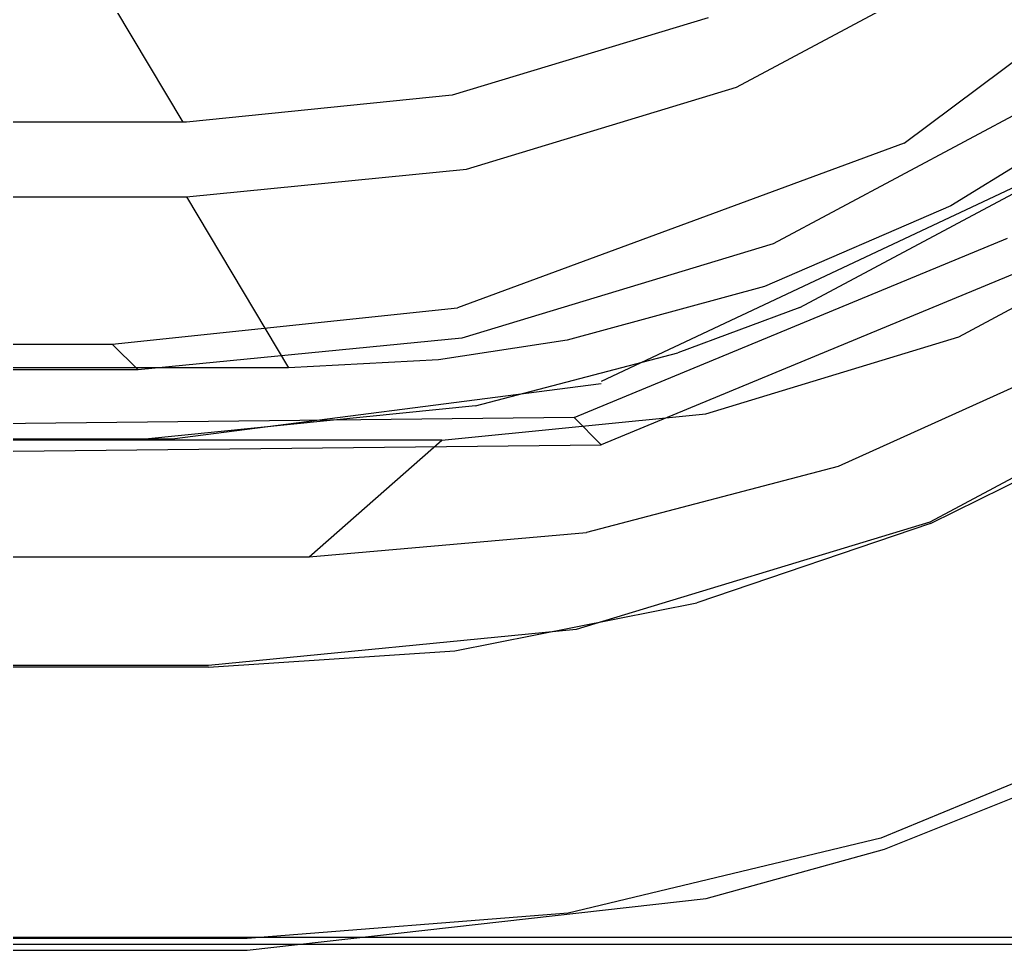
# Model space of a CAD drawing. Extents: x 0 to 153, y -230 to 0.
# Drawn here: x 116.34 to 132.16, y -230.1 to -215.15 of the extents above; entities that cross this region are included whole.
import ezdxf

# ---------------------------------------------------------------- set-up
doc = ezdxf.new("R2010")
doc.units = 0
doc.header["$MEASUREMENT"] = 0
for name, color, linetype in [('Layer1', 252, 'CONTINUOUS'), ('Layer2', 252, 'CONTINUOUS'), ('Layer3', 254, 'CONTINUOUS')]:
    doc.layers.add(name, color=color, linetype=linetype)

msp = doc.modelspace()

# ---------------------------------------------------------------- linework, layer by layer
at = {"layer": 'Layer1', "linetype": 'Continuous'}
for points, invisible_edges in [([(127.646, -213.362, 85.992), (127.646, -213.362, 85.992), (127.038, -214.353, 88.142), (123.235, -215.514, 88.208)], 15), ([(127.646, -213.362, 85.992), (127.646, -213.362, 85.992), (124.956, -214.384, 85.992), (123.235, -215.514, 88.208)], 15), ([(132.122, -213.244, 107.454), (132.122, -213.244, 107.454), (129.304, -214.968, 107.451), (130.619, -215.832, 125.063)], 15), ([(132.122, -213.244, 107.454), (132.122, -213.244, 107.454), (133.422, -214.005, 125.319), (130.619, -215.832, 125.063)], 15), ([(130.619, -215.832, 125.063), (130.619, -215.832, 125.063), (133.422, -214.005, 125.319), (131.997, -217.38, 130.704)], 15), ([(133.422, -214.005, 125.319), (133.422, -214.005, 125.319), (133.34, -216.498, 130.704), (131.997, -217.38, 130.704)], 15), ([(122.143, -215.009, 85.992), (122.143, -215.009, 85.992), (124.956, -214.384, 85.992), (123.235, -215.514, 88.208)], 15), ([(123.076, -216.983, 107.565), (123.076, -216.983, 107.565), (127.038, -214.353, 88.142), (123.235, -215.514, 88.208)], 15), ([(127.038, -214.353, 88.142), (127.038, -214.353, 88.142), (126.328, -216.202, 107.487), (123.076, -216.983, 107.565)], 15), ([(127.038, -214.353, 88.142), (127.038, -214.353, 88.142), (129.304, -214.968, 107.451), (126.328, -216.202, 107.487)], 15), ([(118.943, -214.516, 83.686), (119.131, -215.932, 88.323), (33.869, -215.932, 88.323), (34.058, -214.516, 83.686)], 15), ([(118.943, -214.516, 83.686), (118.943, -214.516, 83.686), (122.143, -215.009, 85.992), (119.131, -215.932, 88.323)], 15), ([(122.143, -215.009, 85.992), (122.143, -215.009, 85.992), (123.235, -215.514, 88.208), (119.131, -215.932, 88.323)], 15), ([(129.304, -214.968, 107.451), (129.304, -214.968, 107.451), (126.328, -216.202, 107.487), (130.619, -215.832, 125.063)], 15), ([(119.131, -215.932, 88.323), (119.131, -215.932, 88.323), (123.235, -215.514, 88.208), (123.076, -216.983, 107.565)], 15), ([(130.619, -215.832, 125.063), (130.619, -215.832, 125.063), (128.232, -216.961, 125.147), (126.328, -216.202, 107.487)], 15), ([(130.619, -215.832, 125.063), (130.619, -215.832, 125.063), (128.232, -216.961, 125.147), (129.28, -217.615, 127.853)], 15), ([(130.619, -215.832, 125.063), (130.619, -215.832, 125.063), (129.28, -217.615, 127.853), (130.987, -217.945, 130.673)], 15), ([(130.619, -215.832, 125.063), (130.619, -215.832, 125.063), (131.997, -217.38, 130.704), (130.987, -217.945, 130.673)], 15), ([(120.693, -218.549, 127.219), (32.307, -218.549, 127.219), (33.869, -215.932, 88.323), (119.131, -215.932, 88.323)], 15), ([(119.131, -215.932, 88.323), (119.131, -215.932, 88.323), (119.908, -217.234, 107.675), (123.076, -216.983, 107.565)], 15), ([(126.328, -216.202, 107.487), (126.328, -216.202, 107.487), (123.076, -216.983, 107.565), (123.47, -218.318, 126.609)], 15), ([(127.103, -217.39, 125.414), (127.103, -217.39, 125.414), (123.47, -218.318, 126.609), (126.328, -216.202, 107.487)], 15), ([(126.328, -216.202, 107.487), (126.328, -216.202, 107.487), (128.232, -216.961, 125.147), (127.103, -217.39, 125.414)], 15), ([(133.34, -216.498, 130.704), (133.34, -216.498, 130.704), (129.145, -219.114, 154.7), (133.794, -217.143, 221.002)], 15), ([(131.997, -217.38, 130.704), (131.997, -217.38, 130.704), (133.34, -216.498, 130.704), (129.145, -219.114, 154.7)], 15), ([(123.47, -218.318, 126.609), (123.47, -218.318, 126.609), (119.908, -217.234, 107.675), (123.076, -216.983, 107.565)], 15), ([(127.103, -217.39, 125.414), (127.103, -217.39, 125.414), (128.232, -216.961, 125.147), (128.338, -217.959, 127.853)], 15), ([(128.232, -216.961, 125.147), (128.232, -216.961, 125.147), (129.28, -217.615, 127.853), (128.338, -217.959, 127.853)], 15), ([(127.268, -219.973, 166.833), (127.268, -219.973, 166.833), (133.794, -217.143, 221.002), (125.675, -220.965, 221.002)], 11), ([(133.794, -217.143, 221.002), (133.794, -217.143, 221.002), (129.145, -219.114, 154.7), (127.268, -219.973, 166.833)], 15), ([(123.47, -218.318, 126.609), (122.902, -218.402, 126.817), (120.693, -218.549, 127.219), (119.908, -217.234, 107.675)], 15), ([(127.189, -222.325, 221.002), (125.477, -221.017, 221.002), (133.67, -217.227, 221.002), (135.019, -218.399, 221.002)], 15), ([(126.602, -219.403, 130.542), (123.47, -218.318, 126.609), (127.103, -217.39, 125.414), (126.602, -219.403, 130.542)], 15), ([(127.103, -217.39, 125.414), (127.103, -217.39, 125.414), (127.546, -219.203, 130.555), (126.602, -219.403, 130.542)], 15), ([(127.103, -217.39, 125.414), (127.103, -217.39, 125.414), (128.338, -217.959, 127.853), (127.546, -219.203, 130.555)], 15), ([(129.145, -219.114, 154.7), (129.145, -219.114, 154.7), (130.987, -217.945, 130.673), (131.997, -217.38, 130.704)], 15), ([(130.987, -217.945, 130.673), (130.987, -217.945, 130.673), (129.28, -217.615, 127.853), (127.912, -219.112, 130.564)], 15), ([(129.28, -217.615, 127.853), (129.28, -217.615, 127.853), (128.338, -217.959, 127.853), (127.912, -219.112, 130.564)], 15), ([(147.117, -224.639, 205.804), (132.456, -217.71, 201.924), (131.504, -218.136, 201.996), (126.34, -220.65, 202.307)], 15), ([(129.145, -219.114, 154.7), (129.145, -219.114, 154.7), (130.987, -217.945, 130.673), (127.912, -219.112, 130.564)], 15), ([(128.338, -217.959, 127.853), (128.338, -217.959, 127.853), (127.912, -219.112, 130.564), (127.546, -219.203, 130.555)], 15), ([(122.902, -218.402, 126.817), (122.902, -218.402, 126.817), (120.693, -218.549, 127.219), (122.903, -219.735, 130.479)], 15), ([(123.47, -218.318, 126.609), (122.902, -218.402, 126.817), (122.903, -219.735, 130.479), (123.018, -219.735, 130.48)], 15), ([(123.47, -218.318, 126.609), (123.47, -218.318, 126.609), (123.018, -219.735, 130.48), (125.431, -219.586, 130.523)], 15), ([(123.47, -218.318, 126.609), (123.47, -218.318, 126.609), (126.602, -219.403, 130.542), (125.431, -219.586, 130.523)], 15), ([(127.189, -222.325, 221.002), (135.019, -218.399, 221.002), (151.728, -227.996, 221.002), (149.997, -228.996, 221.002)], 15), ([(32.307, -218.549, 127.219), (30.098, -219.735, 130.479), (122.903, -219.735, 130.479), (120.693, -218.549, 127.219)], 15), ([(125.158, -220.256, 154.44), (125.158, -220.256, 154.44), (127.912, -219.112, 130.564), (127.546, -219.203, 130.555)], 15), ([(127.912, -219.112, 130.564), (127.912, -219.112, 130.564), (129.145, -219.114, 154.7), (125.158, -220.256, 154.44)], 15), ([(125.158, -220.256, 154.44), (125.158, -220.256, 154.44), (129.145, -219.114, 154.7), (127.268, -219.973, 166.833)], 15), ([(126.602, -219.403, 130.542), (126.602, -219.403, 130.542), (127.546, -219.203, 130.555), (125.158, -220.256, 154.44)], 15), ([(125.158, -220.256, 154.44), (125.158, -220.256, 154.44), (126.602, -219.403, 130.542), (125.431, -219.586, 130.523)], 15), ([(124.792, -220.305, 154.46), (124.792, -220.305, 154.46), (125.431, -219.586, 130.523), (122.903, -219.735, 130.479)], 15), ([(125.431, -219.586, 130.523), (125.431, -219.586, 130.523), (125.158, -220.256, 154.44), (124.792, -220.305, 154.46)], 15), ([(30.818, -220.471, 154.552), (122.183, -220.471, 154.552), (122.903, -219.735, 130.479), (30.098, -219.735, 130.479)], 15), ([(122.903, -219.735, 130.479), (122.183, -220.471, 154.552), (124.792, -220.305, 154.46)], 15), ([(124.953, -220.773, 178.953), (124.953, -220.773, 178.953), (127.268, -219.973, 166.833), (121.346, -221.206, 178.624)], 15), ([(123.437, -220.773, 166.543), (123.437, -220.773, 166.543), (127.268, -219.973, 166.833), (121.346, -221.206, 178.624)], 15), ([(127.268, -219.973, 166.833), (125.675, -220.965, 221.002), (121.766, -221.447, 189.905)], 15), ([(125.158, -220.256, 154.44), (125.158, -220.256, 154.44), (127.268, -219.973, 166.833), (123.437, -220.773, 166.543)], 15), ([(122.183, -220.471, 154.552), (122.183, -220.471, 154.552), (125.158, -220.256, 154.44), (123.437, -220.773, 166.543)], 15), ([(121.346, -221.206, 178.624), (122.183, -220.471, 154.552), (30.818, -220.471, 154.552), (31.654, -221.206, 178.624)], 15), ([(123.437, -220.773, 166.543), (123.437, -220.773, 166.543), (122.183, -220.471, 154.552), (121.346, -221.206, 178.624)], 15), ([(121.346, -221.206, 178.624), (121.346, -221.206, 178.624), (124.953, -220.773, 178.953), (123.204, -221.203, 185.933)], 15), ([(147.117, -224.639, 205.804), (147.117, -224.639, 205.804), (126.34, -220.65, 202.307), (123.322, -221.28, 202.307)], 15), ([(125.674, -221.002, 221.002), (118.788, -221.89, 221.002), (118.789, -223.898, 202.628)], 14), ([(118.789, -223.625, 221.002), (118.788, -221.89, 221.002), (125.477, -221.017, 221.002), (127.189, -222.325, 221.002)], 15), ([(121.766, -221.447, 189.905), (120.421, -221.588, 192.206), (118.789, -223.898, 202.628), (125.675, -220.965, 221.002)], 15), ([(121.346, -221.206, 178.624), (119.64, -221.635, 191.324), (33.361, -221.595, 191.324), (31.654, -221.206, 178.624)], 15), ([(119.64, -221.635, 191.324), (120.192, -221.513, 188.657), (120.588, -221.429, 185.914), (121.346, -221.206, 178.624)], 15), ([(121.766, -221.447, 189.905), (121.766, -221.447, 189.905), (123.204, -221.203, 185.933), (120.588, -221.429, 185.914)], 15), ([(121.346, -221.206, 178.624), (121.346, -221.206, 178.624), (120.588, -221.429, 185.914), (123.204, -221.203, 185.933)], 15), ([(147.117, -224.639, 205.804), (147.117, -224.639, 205.804), (123.322, -221.28, 202.307), (118.789, -223.901, 202.628)], 15), ([(120.588, -221.429, 185.914), (120.588, -221.429, 185.914), (120.192, -221.513, 188.657), (121.766, -221.447, 189.905)], 15), ([(120.421, -221.588, 192.206), (119.64, -221.635, 191.324), (118.789, -223.898, 202.628)], 15), ([(120.192, -221.513, 188.657), (120.192, -221.513, 188.657), (119.64, -221.635, 191.324), (120.421, -221.588, 192.206)], 15), ([(120.192, -221.513, 188.657), (120.192, -221.513, 188.657), (121.766, -221.447, 189.905), (120.421, -221.588, 192.206)], 15), ([(34.212, -223.901, 202.628), (33.361, -221.595, 191.324), (119.64, -221.635, 191.324), (118.789, -223.901, 202.628)], 15), ([(34.211, -223.625, 221.002), (34.212, -221.89, 221.002), (118.788, -221.89, 221.002), (118.789, -223.625, 221.002)], 15), ([(34.212, -221.89, 221.002), (34.212, -223.901, 202.628), (118.789, -223.901, 202.628), (118.789, -221.89, 221.002)], 7), ([(127.189, -222.325, 221.002), (118.789, -223.625, 221.002), (149.997, -228.996, 221.002)], 15), ([(3.003, -228.996, 221.002), (149.997, -228.996, 221.002), (118.789, -223.625, 221.002), (34.211, -223.625, 221.002)], 15), ([(5.883, -224.639, 205.804), (34.212, -223.901, 202.628), (118.789, -223.901, 202.628), (147.117, -224.639, 205.804)], 15), ([(3.003, -229.098, 206.751), (5.883, -224.639, 205.804), (147.117, -224.639, 205.804), (149.996, -229.098, 206.762)], 15), ([(149.997, -229.382, 220.924), (149.997, -228.996, 221.002), (3.003, -228.996, 221.002), (3.003, -229.382, 220.924)], 15), ([(149.996, -229.098, 206.762), (149.997, -229.505, 206.94), (3.003, -229.505, 206.952), (3.003, -229.098, 206.751)], 15), ([(149.997, -229.382, 220.924), (149.997, -229.709, 220.705), (3.003, -229.709, 220.705), (3.003, -229.382, 220.924)], 15), ([(3.003, -229.505, 206.952), (3.003, -229.664, 207.106), (149.997, -229.664, 207.095), (149.997, -229.505, 206.94)], 15), ([(149.997, -229.664, 207.095), (149.997, -229.836, 207.4), (3.003, -229.836, 207.4), (3.003, -229.664, 207.106)], 15), ([(3.003, -229.709, 220.705), (3.003, -229.926, 220.376), (149.997, -229.926, 220.376), (149.997, -229.709, 220.705)], 15), ([(149.997, -229.836, 207.4), (149.996, -229.893, 207.736), (3.003, -229.893, 207.725), (3.003, -229.836, 207.4)], 15), ([(3.003, -229.893, 207.725), (3.003, -230, 220), (149.997, -230, 219.989), (149.996, -229.893, 207.736)], 5), ([(149.997, -229.926, 220.376), (149.997, -230, 219.989), (3.003, -230, 219.989), (3.003, -229.926, 220.376)], 15)]:
    msp.add_3dface(points, dxfattribs=dict(at, invisible_edges=invisible_edges))
at = {"layer": 'Layer2', "linetype": 'Continuous'}
for points, invisible_edges in [([(131.191, -213.135, 84.172), (131.191, -213.135, 84.172), (127.39, -215.125, 84.017), (127.404, -215.159, 84.17)], 15), ([(127.404, -215.159, 84.17), (127.404, -215.159, 84.17), (131.191, -213.135, 84.172), (131.24, -213.208, 84.312)], 15), ([(127.437, -215.24, 84.311), (127.437, -215.24, 84.311), (127.404, -215.159, 84.17), (131.24, -213.208, 84.312)], 15), ([(131.31, -213.315, 84.416), (131.31, -213.315, 84.416), (131.24, -213.208, 84.312), (127.437, -215.24, 84.311)], 15), ([(131.31, -213.315, 84.416), (131.31, -213.315, 84.416), (127.437, -215.24, 84.311), (127.486, -215.359, 84.415)], 15), ([(130.253, -214.136, 84.469), (130.253, -214.136, 84.469), (131.31, -213.315, 84.416), (127.486, -215.359, 84.415)], 15), ([(127.647, -215.764, 84.577), (127.647, -215.764, 84.577), (131.53, -213.688, 84.577), (131.677, -213.908, 84.789)], 15), ([(131.53, -213.688, 84.577), (131.53, -213.688, 84.577), (130.253, -214.136, 84.469), (127.647, -215.764, 84.577)], 15), ([(131.677, -213.908, 84.789), (131.677, -213.908, 84.789), (127.647, -215.764, 84.577), (127.749, -216.009, 84.79)], 15), ([(127.749, -216.009, 84.79), (127.749, -216.009, 84.79), (131.677, -213.908, 84.789), (131.775, -214.055, 85.073)], 15), ([(121.496, -215.151, 63.339), (119.018, -216.801, 84.014), (118.963, -216.801, 84.014), (117.324, -214.056, 43.217)], 13), ([(127.647, -215.764, 84.577), (127.647, -215.764, 84.577), (130.253, -214.136, 84.469), (126.917, -215.724, 84.467)], 15), ([(126.917, -215.724, 84.467), (126.917, -215.724, 84.467), (127.486, -215.359, 84.415), (130.253, -214.136, 84.469)], 15), ([(131.775, -214.055, 85.073), (131.775, -214.055, 85.073), (127.749, -216.009, 84.79), (127.816, -216.172, 85.074)], 15), ([(127.816, -216.172, 85.074), (127.816, -216.172, 85.074), (131.775, -214.055, 85.073), (131.815, -214.115, 85.376)], 15), ([(131.815, -214.115, 85.376), (131.815, -214.115, 85.376), (127.816, -216.172, 85.074), (127.844, -216.239, 85.377)], 15), ([(127.844, -216.239, 85.377), (127.844, -216.239, 85.377), (131.815, -214.115, 85.376), (133.274, -215.003, 105.356)], 13), ([(127.844, -216.239, 85.377), (127.844, -216.239, 85.377), (133.274, -215.003, 105.356), (130.123, -216.908, 105.354)], 15), ([(130.123, -216.908, 105.354), (130.123, -216.908, 105.354), (133.274, -215.003, 105.356), (134.075, -216.426, 126.158)], 15), ([(121.496, -215.151, 63.339), (121.496, -215.151, 63.339), (123.282, -216.369, 84.015), (119.018, -216.801, 84.014)], 11), ([(121.496, -215.151, 63.339), (121.496, -215.151, 63.339), (127.39, -215.125, 84.017), (123.282, -216.369, 84.015)], 11), ([(123.282, -216.369, 84.015), (123.282, -216.369, 84.015), (127.39, -215.125, 84.017), (127.404, -215.159, 84.17)], 15), ([(127.404, -215.159, 84.17), (127.404, -215.159, 84.17), (123.282, -216.369, 84.015), (123.289, -216.404, 84.169)], 15), ([(123.289, -216.404, 84.169), (123.289, -216.404, 84.169), (127.404, -215.159, 84.17), (127.437, -215.24, 84.311)], 15), ([(127.437, -215.24, 84.311), (127.437, -215.24, 84.311), (123.289, -216.404, 84.169), (123.306, -216.491, 84.31)], 15), ([(123.306, -216.491, 84.31), (123.306, -216.491, 84.31), (127.437, -215.24, 84.311), (127.486, -215.359, 84.415)], 15), ([(123.332, -216.617, 84.415), (123.332, -216.617, 84.415), (123.306, -216.491, 84.31), (127.486, -215.359, 84.415)], 15), ([(123.332, -216.617, 84.415), (123.332, -216.617, 84.415), (127.486, -215.359, 84.415), (126.917, -215.724, 84.467)], 15), ([(126.917, -215.724, 84.467), (126.917, -215.724, 84.467), (127.647, -215.764, 84.577), (122.891, -216.846, 84.469)], 15), ([(122.891, -216.846, 84.469), (122.891, -216.846, 84.469), (123.332, -216.617, 84.415), (126.917, -215.724, 84.467)], 15), ([(127.647, -215.764, 84.577), (127.647, -215.764, 84.577), (123.416, -217.049, 84.577), (122.891, -216.846, 84.469)], 15), ([(123.416, -217.049, 84.577), (123.416, -217.049, 84.577), (127.647, -215.764, 84.577), (127.749, -216.009, 84.79)], 15), ([(127.749, -216.009, 84.79), (127.749, -216.009, 84.79), (123.416, -217.049, 84.577), (123.468, -217.309, 84.791)], 15), ([(123.468, -217.309, 84.791), (123.468, -217.309, 84.791), (127.749, -216.009, 84.79), (127.816, -216.172, 85.074)], 15), ([(123.502, -217.482, 85.076), (123.502, -217.482, 85.076), (123.468, -217.309, 84.791), (127.816, -216.172, 85.074)], 15), ([(127.844, -216.239, 85.377), (127.844, -216.239, 85.377), (127.816, -216.172, 85.074), (123.502, -217.482, 85.076)], 15), ([(123.516, -217.552, 85.381), (123.516, -217.552, 85.381), (123.502, -217.482, 85.076), (127.844, -216.239, 85.377)], 15), ([(123.516, -217.552, 85.381), (123.516, -217.552, 85.381), (127.844, -216.239, 85.377), (126.799, -218.262, 105.397)], 13), ([(127.844, -216.239, 85.377), (127.844, -216.239, 85.377), (130.123, -216.908, 105.354), (126.799, -218.262, 105.397)], 15), ([(123.289, -216.404, 84.169), (123.289, -216.404, 84.169), (123.282, -216.369, 84.015), (119.018, -216.801, 84.014)], 15), ([(123.306, -216.491, 84.31), (123.306, -216.491, 84.31), (123.289, -216.404, 84.169), (119.018, -216.836, 84.168)], 15), ([(119.018, -216.801, 84.014), (119.018, -216.801, 84.014), (123.289, -216.404, 84.169), (119.018, -216.836, 84.168)], 15), ([(119.018, -216.836, 84.168), (119.018, -216.836, 84.168), (123.306, -216.491, 84.31), (119.019, -216.923, 84.31)], 15), ([(123.306, -216.491, 84.31), (123.306, -216.491, 84.31), (123.332, -216.617, 84.415), (119.019, -216.923, 84.31)], 15), ([(130.123, -216.908, 105.354), (130.123, -216.908, 105.354), (134.075, -216.426, 126.158), (131.285, -218.141, 126.158)], 11), ([(131.285, -218.143, 126.158), (131.285, -218.143, 126.158), (134.075, -216.427, 126.158), (134.102, -216.464, 126.331)], 15), ([(134.102, -216.464, 126.331), (134.102, -216.464, 126.331), (131.285, -218.143, 126.158), (131.306, -218.183, 126.332)], 15), ([(134.168, -216.557, 126.487), (134.168, -216.557, 126.487), (134.102, -216.464, 126.331), (131.306, -218.183, 126.332)], 15), ([(123.332, -216.617, 84.415), (123.332, -216.617, 84.415), (119.396, -217.196, 84.471), (119.019, -217.052, 84.415)], 15), ([(119.019, -217.052, 84.415), (119.019, -217.052, 84.415), (119.019, -216.923, 84.31), (123.332, -216.617, 84.415)], 15), ([(123.332, -216.617, 84.415), (123.332, -216.617, 84.415), (122.891, -216.846, 84.469), (119.396, -217.196, 84.471)], 15), ([(131.358, -218.284, 126.487), (131.358, -218.284, 126.487), (131.306, -218.183, 126.332), (134.168, -216.557, 126.487)], 15), ([(134.264, -216.69, 126.589), (134.264, -216.69, 126.589), (134.168, -216.557, 126.487), (131.358, -218.284, 126.487)], 15), ([(34.037, -216.836, 84.168), (34.037, -216.801, 84.014), (118.963, -216.801, 84.014), (118.963, -216.836, 84.168)], 15), ([(118.963, -216.836, 84.168), (118.963, -216.925, 84.311), (34.037, -216.925, 84.311), (34.037, -216.836, 84.168)], 15), ([(118.963, -216.801, 84.014), (118.963, -216.801, 84.014), (119.018, -216.836, 84.168), (118.963, -216.836, 84.168)], 15), ([(118.963, -216.801, 84.014), (118.963, -216.801, 84.014), (119.018, -216.801, 84.014), (119.018, -216.836, 84.168)], 15), ([(118.963, -216.836, 84.168), (118.963, -216.836, 84.168), (119.019, -216.923, 84.31), (118.963, -216.925, 84.311)], 15), ([(118.963, -216.836, 84.168), (118.963, -216.836, 84.168), (119.018, -216.836, 84.168), (119.019, -216.923, 84.31)], 15), ([(131.742, -218.995, 126.621), (131.742, -218.995, 126.621), (134.375, -216.826, 126.621), (130.741, -218.966, 126.621)], 15), ([(134.375, -216.826, 126.621), (134.375, -216.826, 126.621), (131.434, -218.43, 126.589), (130.741, -218.966, 126.621)], 15), ([(131.434, -218.43, 126.589), (131.434, -218.43, 126.589), (131.358, -218.284, 126.487), (134.264, -216.69, 126.589)], 15), ([(134.375, -216.826, 126.621), (134.375, -216.826, 126.621), (134.264, -216.69, 126.589), (131.434, -218.43, 126.589)], 15), ([(134.375, -216.826, 126.621), (134.375, -216.826, 126.621), (134.58, -217.408, 126.621), (131.742, -218.995, 126.621)], 15), ([(34.037, -216.925, 84.311), (34.037, -217.055, 84.417), (118.963, -217.055, 84.417), (118.963, -216.925, 84.311)], 15), ([(118.963, -216.925, 84.311), (118.963, -216.925, 84.311), (119.019, -216.923, 84.31), (119.019, -217.052, 84.415)], 15), ([(118.963, -216.925, 84.311), (118.963, -216.925, 84.311), (118.963, -217.055, 84.417), (119.019, -217.052, 84.415)], 15), ([(119.02, -217.589, 84.645), (119.02, -217.589, 84.645), (122.891, -216.846, 84.469), (123.416, -217.049, 84.577)], 15), ([(119.02, -217.589, 84.645), (119.02, -217.589, 84.645), (119.396, -217.196, 84.471), (122.891, -216.846, 84.469)], 15), ([(126.799, -218.262, 105.397), (126.799, -218.262, 105.397), (130.123, -216.908, 105.354), (131.285, -218.141, 126.158)], 15), ([(118.963, -217.055, 84.417), (118.963, -217.2, 84.471), (34.037, -217.2, 84.471), (34.037, -217.055, 84.417)], 15), ([(119.02, -217.2, 84.471), (119.019, -217.052, 84.415), (118.963, -217.055, 84.417), (119.02, -217.2, 84.471)], 15), ([(118.963, -217.2, 84.471), (118.963, -217.055, 84.417), (119.02, -217.2, 84.471), (118.963, -217.2, 84.471)], 15), ([(119.02, -217.2, 84.471), (119.019, -217.052, 84.415), (119.396, -217.196, 84.471), (119.02, -217.2, 84.471)], 15), ([(123.468, -217.309, 84.791), (123.468, -217.309, 84.791), (123.416, -217.049, 84.577), (119.02, -217.589, 84.645)], 15), ([(34.037, -217.2, 84.471), (33.98, -217.589, 84.645), (119.02, -217.589, 84.645), (118.963, -217.2, 84.471)], 15), ([(119.02, -217.2, 84.471), (119.02, -217.2, 84.471), (118.963, -217.2, 84.471), (119.02, -217.589, 84.645)], 15), ([(119.02, -217.589, 84.645), (119.02, -217.2, 84.471), (119.396, -217.196, 84.471), (119.02, -217.589, 84.645)], 15), ([(119.02, -217.752, 84.794), (119.02, -217.752, 84.794), (123.468, -217.309, 84.791), (123.502, -217.482, 85.076)], 15), ([(119.02, -217.752, 84.794), (119.02, -217.752, 84.794), (119.02, -217.589, 84.645), (123.468, -217.309, 84.791)], 15), ([(134.774, -217.698, 126.682), (134.774, -217.698, 126.682), (134.58, -217.408, 126.621), (131.742, -218.995, 126.621)], 15), ([(119.02, -217.589, 84.645), (119.02, -217.752, 84.794), (33.98, -217.752, 84.794), (33.98, -217.589, 84.645)], 15), ([(119.02, -217.876, 84.971), (119.02, -217.876, 84.971), (123.502, -217.482, 85.076), (123.516, -217.552, 85.381)], 15), ([(123.502, -217.482, 85.076), (123.502, -217.482, 85.076), (119.02, -217.752, 84.794), (119.02, -217.876, 84.971)], 15), ([(123.516, -217.552, 85.381), (123.516, -217.552, 85.381), (119.02, -217.876, 84.971), (119.02, -217.998, 85.387)], 15), ([(119.02, -217.998, 85.387), (119.02, -217.998, 85.387), (123.516, -217.552, 85.381), (123.167, -219.106, 105.486)], 13), ([(123.516, -217.552, 85.381), (123.516, -217.552, 85.381), (126.799, -218.262, 105.397), (123.167, -219.106, 105.486)], 15), ([(33.98, -217.752, 84.794), (33.98, -217.876, 84.971), (119.02, -217.876, 84.971), (119.02, -217.752, 84.794)], 15), ([(134.967, -217.987, 126.898), (134.967, -217.987, 126.898), (134.774, -217.698, 126.682), (131.159, -219.639, 126.682)], 15), ([(131.742, -218.995, 126.621), (131.742, -218.995, 126.621), (131.159, -219.639, 126.682), (134.774, -217.698, 126.682)], 15), ([(119.02, -217.876, 84.971), (119.02, -217.998, 85.387), (33.98, -217.998, 85.387), (33.98, -217.876, 84.971)], 15), ([(119.02, -217.998, 85.387), (119.02, -217.998, 85.387), (123.167, -219.106, 105.486), (120.658, -220.743, 126.192)], 15), ([(131.292, -219.96, 126.897), (131.292, -219.96, 126.897), (131.159, -219.639, 126.682), (134.967, -217.987, 126.898)], 15), ([(134.967, -217.987, 126.898), (134.967, -217.987, 126.898), (135.097, -218.181, 127.236), (131.292, -219.96, 126.897)], 15), ([(123.167, -219.106, 105.486), (123.167, -219.106, 105.486), (126.799, -218.262, 105.397), (125.129, -220.302, 126.156)], 15), ([(126.799, -218.262, 105.397), (126.799, -218.262, 105.397), (128.294, -219.438, 126.157), (125.129, -220.302, 126.156)], 11), ([(126.799, -218.262, 105.397), (126.799, -218.262, 105.397), (131.285, -218.141, 126.158), (128.294, -219.438, 126.157)], 11), ([(128.294, -219.439, 126.157), (128.294, -219.439, 126.157), (131.285, -218.143, 126.158), (131.306, -218.183, 126.332)], 15), ([(131.306, -218.183, 126.332), (131.306, -218.183, 126.332), (128.294, -219.439, 126.157), (128.309, -219.483, 126.331)], 15), ([(128.309, -219.483, 126.331), (128.309, -219.483, 126.331), (131.306, -218.183, 126.332), (131.358, -218.284, 126.487)], 15), ([(131.382, -220.175, 127.234), (131.382, -220.175, 127.234), (131.292, -219.96, 126.897), (135.097, -218.181, 127.236)], 15), ([(135.141, -218.246, 127.608), (135.141, -218.246, 127.608), (135.097, -218.181, 127.236), (131.382, -220.175, 127.234)], 15), ([(131.382, -220.175, 127.234), (131.382, -220.175, 127.234), (135.141, -218.246, 127.608), (131.412, -220.248, 127.605)], 15), ([(131.412, -220.247, 127.605), (131.412, -220.247, 127.605), (135.141, -218.245, 127.608), (133.512, -220.502, 188.835)], 13), ([(131.358, -218.284, 126.487), (131.358, -218.284, 126.487), (128.309, -219.483, 126.331), (128.347, -219.59, 126.487)], 15), ([(128.347, -219.59, 126.487), (128.347, -219.59, 126.487), (131.358, -218.284, 126.487), (131.434, -218.43, 126.589)], 15), ([(128.401, -219.745, 126.589), (128.401, -219.745, 126.589), (128.347, -219.59, 126.487), (131.434, -218.43, 126.589)], 15), ([(130.741, -218.966, 126.621), (130.741, -218.966, 126.621), (131.434, -218.43, 126.589), (128.401, -219.745, 126.589)], 15), ([(127.272, -222.585, 202.628), (135.178, -218.621, 202.628), (133.701, -225.459, 202.628), (127.024, -227.796, 202.628)], 15), ([(128.464, -219.906, 126.621), (128.464, -219.906, 126.621), (128.401, -219.745, 126.589), (130.741, -218.966, 126.621)], 15), ([(130.741, -218.966, 126.621), (128.464, -219.906, 126.621), (128.559, -220.163, 126.621), (130.741, -218.966, 126.621)], 15), ([(128.559, -220.163, 126.621), (128.559, -220.163, 126.621), (130.741, -218.966, 126.621), (131.742, -218.995, 126.621)], 15), ([(131.159, -219.639, 126.682), (128.559, -220.163, 126.621), (131.742, -218.995, 126.621), (131.159, -219.639, 126.682)], 15), ([(123.167, -219.106, 105.486), (123.167, -219.106, 105.486), (123.065, -220.615, 126.169), (120.658, -220.743, 126.192)], 11), ([(123.167, -219.106, 105.486), (123.167, -219.106, 105.486), (125.129, -220.302, 126.156), (123.065, -220.615, 126.169)], 11), ([(128.294, -219.439, 126.157), (128.294, -219.439, 126.157), (128.309, -219.483, 126.331), (125.129, -220.303, 126.156)], 15), ([(125.138, -220.347, 126.33), (125.138, -220.347, 126.33), (125.129, -220.303, 126.156), (128.309, -219.483, 126.331)], 15), ([(128.309, -219.483, 126.331), (128.309, -219.483, 126.331), (128.347, -219.59, 126.487), (125.138, -220.347, 126.33)], 15), ([(125.16, -220.459, 126.487), (125.16, -220.459, 126.487), (125.138, -220.347, 126.33), (128.347, -219.59, 126.487)], 15), ([(128.401, -219.745, 126.589), (128.401, -219.745, 126.589), (128.347, -219.59, 126.487), (125.16, -220.459, 126.487)], 15), ([(131.159, -219.639, 126.682), (131.159, -219.639, 126.682), (131.292, -219.96, 126.897), (127.227, -220.835, 126.681)], 15), ([(127.227, -220.835, 126.681), (127.227, -220.835, 126.681), (128.559, -220.163, 126.621), (131.159, -219.639, 126.682)], 15), ([(128.401, -219.745, 126.589), (125.16, -220.459, 126.487), (125.192, -220.62, 126.588), (128.401, -219.745, 126.589)], 15), ([(126.741, -220.441, 126.621), (126.741, -220.441, 126.621), (125.192, -220.62, 126.588), (128.401, -219.745, 126.589)], 15), ([(126.741, -220.441, 126.621), (126.741, -220.441, 126.621), (128.401, -219.745, 126.589), (128.464, -219.906, 126.621)], 15), ([(128.559, -220.163, 126.621), (128.559, -220.163, 126.621), (128.464, -219.906, 126.621), (126.741, -220.441, 126.621)], 15), ([(127.227, -220.835, 126.681), (127.227, -220.835, 126.681), (127.295, -221.175, 126.895), (131.292, -219.96, 126.897)], 15), ([(131.292, -219.96, 126.897), (131.292, -219.96, 126.897), (131.382, -220.175, 127.234), (127.295, -221.175, 126.895)], 15), ([(125.226, -220.794, 126.621), (125.226, -220.794, 126.621), (127.227, -220.835, 126.681), (128.559, -220.163, 126.621)], 15), ([(125.226, -220.794, 126.621), (125.226, -220.794, 126.621), (126.741, -220.441, 126.621), (128.559, -220.163, 126.621)], 15), ([(123.065, -220.616, 126.169), (125.129, -220.303, 126.156), (125.138, -220.347, 126.33), (123.065, -220.616, 126.169)], 15), ([(127.341, -221.404, 127.23), (127.341, -221.404, 127.23), (127.295, -221.175, 126.895), (131.382, -220.175, 127.234)], 15), ([(131.412, -220.248, 127.605), (131.412, -220.248, 127.605), (127.341, -221.404, 127.23), (131.382, -220.175, 127.234)], 15), ([(127.341, -221.404, 127.23), (127.341, -221.404, 127.23), (131.412, -220.248, 127.605), (127.357, -221.483, 127.6)], 15), ([(127.357, -221.481, 127.6), (127.357, -221.481, 127.6), (131.412, -220.247, 127.605), (129.478, -222.326, 188.85)], 13), ([(131.412, -220.247, 127.605), (131.412, -220.247, 127.605), (133.512, -220.502, 188.835), (129.478, -222.326, 188.85)], 11), ([(123.071, -220.654, 126.329), (123.071, -220.654, 126.329), (123.065, -220.616, 126.169), (125.138, -220.347, 126.33)], 15), ([(125.138, -220.347, 126.33), (125.138, -220.347, 126.33), (125.16, -220.459, 126.487), (123.071, -220.654, 126.329)], 15), ([(123.084, -220.749, 126.476), (125.16, -220.459, 126.487), (123.071, -220.654, 126.329), (123.084, -220.749, 126.476)], 15), ([(123.084, -220.749, 126.476), (123.084, -220.749, 126.476), (125.16, -220.459, 126.487), (125.192, -220.62, 126.588)], 15), ([(125.226, -220.794, 126.621), (125.226, -220.794, 126.621), (125.192, -220.62, 126.588), (126.741, -220.441, 126.621)], 15), ([(123.065, -220.616, 126.169), (123.065, -220.616, 126.169), (123.071, -220.654, 126.329), (120.658, -220.743, 126.192)], 15), ([(125.192, -220.62, 126.588), (125.192, -220.62, 126.588), (123.084, -220.749, 126.476), (123.1, -220.888, 126.581)], 15), ([(123.1, -220.888, 126.581), (123.1, -220.888, 126.581), (125.192, -220.62, 126.588), (125.226, -220.794, 126.621)], 15), ([(129.478, -222.326, 188.85), (129.698, -226.863, 188.872), (134.251, -224.977, 188.872), (133.512, -220.502, 188.835)], 15), ([(32.342, -220.743, 126.192), (32.342, -220.779, 126.343), (120.658, -220.779, 126.343), (120.658, -220.743, 126.192)], 15), ([(120.658, -220.779, 126.343), (120.658, -220.863, 126.483), (32.342, -220.863, 126.483), (32.342, -220.779, 126.343)], 15), ([(123.084, -220.749, 126.476), (123.084, -220.749, 126.476), (123.071, -220.654, 126.329), (120.658, -220.779, 126.343)], 15), ([(120.658, -220.743, 126.192), (120.658, -220.743, 126.192), (123.071, -220.654, 126.329), (120.658, -220.779, 126.343)], 15), ([(123.084, -220.749, 126.476), (123.084, -220.749, 126.476), (123.1, -220.888, 126.581), (120.658, -220.863, 126.483)], 15), ([(120.658, -220.863, 126.483), (120.658, -220.863, 126.483), (120.658, -220.779, 126.343), (123.084, -220.749, 126.476)], 15), ([(125.226, -220.794, 126.621), (125.226, -220.794, 126.621), (123.1, -220.888, 126.581), (123.117, -221.044, 126.631)], 15), ([(123.117, -221.245, 126.681), (123.117, -221.245, 126.681), (125.226, -220.794, 126.621), (127.227, -220.835, 126.681)], 15), ([(123.117, -221.245, 126.681), (123.117, -221.245, 126.681), (123.117, -221.044, 126.631), (125.226, -220.794, 126.621)], 15), ([(32.342, -220.863, 126.483), (32.342, -220.988, 126.589), (120.658, -220.988, 126.589), (120.658, -220.863, 126.483)], 15), ([(123.1, -220.888, 126.581), (123.1, -220.888, 126.581), (120.658, -220.863, 126.483), (120.658, -220.988, 126.589)], 15), ([(123.117, -221.044, 126.631), (123.117, -221.044, 126.631), (123.1, -220.888, 126.581), (120.658, -220.988, 126.589)], 15), ([(123.117, -221.452, 126.784), (123.117, -221.452, 126.784), (127.227, -220.835, 126.681), (127.295, -221.175, 126.895)], 15), ([(127.227, -220.835, 126.681), (127.227, -220.835, 126.681), (123.117, -221.245, 126.681), (123.117, -221.452, 126.784)], 15), ([(120.658, -220.988, 126.589), (120.658, -221.132, 126.647), (32.342, -221.132, 126.647), (32.342, -220.988, 126.589)], 15), ([(120.658, -221.132, 126.647), (120.658, -221.132, 126.647), (120.658, -220.988, 126.589), (123.117, -221.044, 126.631)], 15), ([(123.117, -221.044, 126.631), (123.117, -221.044, 126.631), (123.117, -221.245, 126.681), (120.658, -221.132, 126.647)], 15), ([(32.342, -221.132, 126.647), (29.883, -221.452, 126.784), (123.117, -221.452, 126.784), (120.658, -221.132, 126.647)], 15), ([(120.658, -221.132, 126.647), (120.658, -221.132, 126.647), (123.117, -221.245, 126.681), (123.117, -221.452, 126.784)], 15), ([(127.341, -221.404, 127.23), (127.341, -221.404, 127.23), (127.295, -221.175, 126.895), (123.117, -221.591, 126.893)], 15), ([(123.117, -221.591, 126.893), (123.117, -221.591, 126.893), (123.117, -221.452, 126.784), (127.295, -221.175, 126.895)], 15), ([(123.118, -221.795, 127.164), (123.118, -221.795, 127.164), (123.117, -221.591, 126.893), (127.341, -221.404, 127.23)], 15), ([(127.357, -221.483, 127.6), (123.118, -221.795, 127.164), (127.341, -221.404, 127.23), (127.357, -221.483, 127.6)], 15), ([(123.117, -221.452, 126.784), (123.117, -221.591, 126.893), (29.883, -221.591, 126.893), (29.883, -221.452, 126.784)], 15), ([(123.118, -221.906, 127.594), (123.118, -221.906, 127.594), (127.357, -221.481, 127.6), (125.442, -223.386, 188.864)], 13), ([(127.357, -221.483, 127.6), (123.118, -221.795, 127.164), (123.118, -221.907, 127.594), (127.357, -221.483, 127.6)], 15), ([(127.357, -221.481, 127.6), (127.357, -221.481, 127.6), (129.478, -222.326, 188.85), (125.442, -223.386, 188.864)], 11), ([(29.883, -221.591, 126.893), (29.882, -221.795, 127.164), (123.118, -221.795, 127.164), (123.117, -221.591, 126.893)], 15), ([(123.118, -221.795, 127.164), (123.118, -221.906, 127.594), (29.882, -221.906, 127.594), (29.882, -221.795, 127.164)], 15), ([(123.118, -221.906, 127.594), (123.118, -221.906, 127.594), (120.988, -223.778, 188.872), (125.442, -223.386, 188.864)], 11), ([(125.442, -223.386, 188.864), (124.907, -228.015, 188.872), (129.698, -226.863, 188.872), (129.478, -222.326, 188.85)], 15), ([(118.789, -223.898, 202.628), (119.995, -228.59, 202.628), (127.024, -227.796, 202.628), (127.272, -222.585, 202.628)], 15), ([(120.988, -223.778, 188.872), (119.995, -228.403, 188.872), (124.907, -228.015, 188.872), (125.442, -223.386, 188.864)], 15), ([(33.005, -228.403, 188.872), (32.012, -223.778, 188.872), (120.988, -223.778, 188.872), (119.995, -228.403, 188.872)], 15), ([(118.789, -223.898, 202.628), (119.995, -228.59, 202.628), (33.005, -228.59, 202.628), (34.211, -223.898, 202.628)], 15), ([(134.589, -225.641, 189.069), (129.929, -227.572, 189.069), (129.698, -226.863, 188.872), (134.251, -224.977, 188.872)], 15), ([(134.589, -225.641, 189.069), (129.929, -227.572, 189.069), (129.698, -226.863, 188.872), (134.251, -224.977, 188.872)], 15), ([(133.701, -225.459, 202.628), (127.024, -227.796, 202.628), (127.154, -228.364, 202.51), (133.953, -225.984, 202.51)], 15), ([(134.839, -226.131, 189.61), (134.589, -225.641, 189.069), (129.929, -227.572, 189.069), (130.099, -228.095, 189.61)], 15), ([(134.839, -226.131, 189.61), (134.589, -225.641, 189.069), (129.929, -227.572, 189.069), (130.099, -228.095, 189.61)], 15), ([(133.953, -225.984, 202.51), (127.154, -228.364, 202.51), (127.263, -228.844, 202.177), (134.167, -226.427, 202.177)], 15), ([(130.164, -228.295, 190.352), (130.099, -228.095, 189.61), (134.839, -226.131, 189.61), (134.935, -226.319, 190.352)], 15), ([(130.164, -228.295, 190.352), (130.099, -228.095, 189.61), (134.839, -226.131, 189.61), (134.934, -226.319, 190.352)], 15), ([(130.164, -228.295, 190.352), (134.354, -226.815, 201.095), (134.934, -226.319, 190.352)], 7), ([(134.167, -226.427, 202.177), (127.263, -228.844, 202.177), (127.336, -229.16, 201.68), (134.308, -226.719, 201.68)], 15), ([(134.308, -226.719, 201.68), (127.336, -229.16, 201.68), (130.222, -228.474, 201.095)], 15), ([(134.308, -226.719, 201.68), (130.222, -228.474, 201.095), (134.354, -226.815, 201.095)], 15), ([(125.024, -228.751, 189.069), (124.907, -228.015, 188.872), (129.698, -226.863, 188.872), (129.929, -227.572, 189.069)], 15), ([(125.024, -228.751, 189.069), (124.907, -228.015, 188.872), (129.698, -226.863, 188.872), (129.929, -227.572, 189.069)], 15), ([(130.222, -228.474, 201.095), (134.354, -226.815, 201.095), (130.164, -228.295, 190.352)], 14), ([(130.099, -228.095, 189.61), (125.11, -229.294, 189.61), (125.024, -228.751, 189.069), (129.929, -227.572, 189.069)], 15), ([(130.099, -228.095, 189.61), (125.11, -229.294, 189.61), (125.024, -228.751, 189.069), (129.929, -227.572, 189.069)], 15), ([(127.024, -227.796, 202.628), (127.154, -228.364, 202.51), (119.995, -229.173, 202.51), (119.995, -228.59, 202.628)], 15), ([(119.995, -229.148, 189.069), (125.024, -228.751, 189.069), (124.907, -228.015, 188.872), (119.995, -228.403, 188.872)], 15), ([(119.995, -229.148, 189.069), (125.024, -228.751, 189.069), (124.907, -228.015, 188.872), (119.995, -228.403, 188.872)], 15), ([(125.11, -229.294, 189.61), (125.143, -229.502, 190.352), (130.164, -228.295, 190.352), (130.099, -228.095, 189.61)], 15), ([(125.11, -229.294, 189.61), (125.143, -229.502, 190.352), (130.164, -228.295, 190.352), (130.099, -228.095, 189.61)], 15), ([(127.154, -228.364, 202.51), (127.263, -228.844, 202.177), (119.995, -229.664, 202.177), (119.995, -229.173, 202.51)], 15), ([(125.143, -229.502, 190.352), (130.222, -228.474, 201.095), (130.164, -228.295, 190.352)], 7), ([(119.995, -229.148, 189.069), (119.995, -228.403, 188.872), (33.005, -228.403, 188.872), (33.005, -229.148, 189.069)], 15), ([(130.222, -228.474, 201.095), (125.143, -229.502, 190.352), (127.36, -229.264, 201.095)], 7), ([(130.222, -228.474, 201.095), (127.336, -229.16, 201.68), (127.36, -229.264, 201.095)], 15), ([(33.005, -229.173, 202.51), (33.005, -228.59, 202.628), (119.995, -228.59, 202.628), (119.995, -229.173, 202.51)], 15), ([(119.995, -229.148, 189.069), (119.995, -229.698, 189.61), (125.11, -229.294, 189.61), (125.024, -228.751, 189.069)], 15), ([(119.995, -229.148, 189.069), (119.995, -229.698, 189.61), (125.11, -229.294, 189.61), (125.024, -228.751, 189.069)], 15), ([(127.336, -229.16, 201.68), (127.263, -228.844, 202.177), (119.995, -229.664, 202.177), (119.995, -229.989, 201.68)], 15), ([(33.005, -229.698, 189.61), (33.005, -229.148, 189.069), (119.995, -229.148, 189.069), (119.995, -229.698, 189.61)], 15), ([(119.995, -229.664, 202.177), (119.995, -229.173, 202.51), (33.005, -229.173, 202.51), (33.005, -229.664, 202.177)], 15), ([(127.336, -229.16, 201.68), (127.36, -229.264, 201.095), (119.995, -230.096, 201.095), (119.995, -229.989, 201.68)], 15), ([(119.995, -230.096, 201.095), (127.36, -229.264, 201.095), (119.995, -229.909, 190.352)], 14), ([(119.995, -229.909, 190.352), (127.36, -229.264, 201.095), (125.143, -229.502, 190.352)], 7), ([(125.11, -229.294, 189.61), (125.143, -229.502, 190.352), (119.995, -229.909, 190.352), (119.995, -229.698, 189.61)], 15), ([(125.11, -229.294, 189.61), (125.143, -229.502, 190.352), (119.995, -229.909, 190.352), (119.995, -229.698, 189.61)], 15), ([(33.005, -229.989, 201.68), (33.005, -229.664, 202.177), (119.995, -229.664, 202.177), (119.995, -229.989, 201.68)], 15), ([(119.995, -229.909, 190.352), (119.995, -229.698, 189.61), (33.005, -229.698, 189.61), (33.005, -229.909, 190.352)], 15), ([(119.995, -230.096, 201.095), (119.995, -229.909, 190.352), (33.005, -229.909, 190.352), (33.005, -230.096, 201.095)], 5), ([(119.995, -229.989, 201.68), (119.995, -230.096, 201.095), (33.005, -230.096, 201.095), (33.005, -229.989, 201.68)], 15)]:
    msp.add_3dface(points, dxfattribs=dict(at, invisible_edges=invisible_edges))
for points in [[(118.963, -216.801, 84.014), (34.037, -216.801, 84.014), (35.676, -214.056, 43.217), (117.324, -214.056, 43.217)], [(120.658, -220.743, 126.192), (32.342, -220.743, 126.192), (33.98, -217.998, 85.387), (119.02, -217.998, 85.387)], [(32.012, -223.778, 188.872), (120.988, -223.778, 188.872), (123.118, -221.906, 127.594), (29.882, -221.906, 127.594)]]:
    msp.add_3dface(points, dxfattribs=at)
at = {"layer": 'Layer3', "linetype": 'Continuous'}
for points, invisible_edges in [([(35.228, -222.526, 205.002), (118.689, -221.61, 205.002), (146.622, -193.677, 205.002), (6.378, -193.677, 205.002)], 15), ([(118.689, -221.61, 205.002), (118.689, -221.61, 205.002), (125.24, -221.544, 205.002), (146.622, -193.677, 205.002)], 15), ([(146.622, -193.677, 205.002), (146.622, -193.677, 205.002), (145.639, -201.145, 205.002), (125.24, -221.544, 205.002)], 13), ([(125.24, -221.544, 205.002), (125.24, -221.544, 205.002), (132.198, -218.662, 205.002), (145.639, -201.145, 205.002)], 13), ([(16.34, -212.565, 207.222), (22.463, -217.137, 207.222), (130.537, -217.137, 207.222), (136.66, -212.565, 207.222)], 10), ([(133.04, -216.29, 223.079), (136.66, -212.565, 207.222), (130.537, -217.137, 207.222)], 15), ([(133.04, -216.29, 223.079), (128.436, -218.752, 223.077), (130.537, -217.137, 207.222)], 15), ([(133.04, -216.29, 223.079), (133.04, -216.29, 223.079), (128.436, -218.752, 223.077), (128.471, -218.835, 223.478)], 13), ([(133.09, -216.366, 223.479), (133.09, -216.366, 223.479), (133.04, -216.29, 223.079), (128.471, -218.835, 223.478)], 15), ([(128.471, -218.835, 223.478), (128.471, -218.835, 223.478), (133.09, -216.366, 223.479), (133.23, -216.576, 223.842)], 15), ([(133.23, -216.576, 223.842), (133.23, -216.576, 223.842), (128.471, -218.835, 223.478), (128.567, -219.069, 223.841)], 15), ([(133.438, -216.887, 224.077), (133.438, -216.887, 224.077), (133.23, -216.576, 223.842), (128.567, -219.069, 223.841)], 15), ([(133.438, -216.887, 224.077), (133.438, -216.887, 224.077), (128.567, -219.069, 223.841), (128.711, -219.415, 224.077)], 15), ([(128.711, -219.415, 224.077), (128.711, -219.415, 224.077), (133.438, -216.887, 224.077), (133.657, -217.214, 224.149)], 15), ([(130.537, -217.137, 207.222), (123.367, -219.782, 207.222), (29.633, -219.782, 207.222), (22.463, -217.137, 207.222)], 10), ([(130.537, -217.137, 207.222), (123.367, -219.782, 207.222), (128.436, -218.752, 223.077)], 15), ([(133.657, -217.214, 224.149), (133.657, -217.214, 224.149), (128.711, -219.415, 224.077), (128.861, -219.777, 224.149)], 7), ([(133.657, -217.214, 224.149), (133.657, -217.214, 224.149), (128.861, -219.777, 224.149), (130.958, -223.245, 224.149)], 15), ([(134.509, -221.494, 224.149), (134.509, -221.494, 224.149), (133.657, -217.214, 224.149), (130.958, -223.245, 224.149)], 15), ([(132.198, -218.662, 205.002), (132.198, -218.662, 205.002), (125.24, -221.544, 205.002), (132.634, -219.098, 221.651)], 15), ([(128.436, -218.752, 223.077), (123.44, -220.266, 223.073), (123.367, -219.782, 207.222)], 15), ([(128.471, -218.835, 223.478), (128.471, -218.835, 223.478), (128.436, -218.752, 223.077), (123.44, -220.266, 223.073)], 11), ([(123.44, -220.266, 223.073), (123.44, -220.266, 223.073), (128.471, -218.835, 223.478), (123.457, -220.353, 223.475)], 15), ([(128.471, -218.835, 223.478), (128.471, -218.835, 223.478), (128.567, -219.069, 223.841), (123.457, -220.353, 223.475)], 15), ([(123.507, -220.6, 223.84), (123.507, -220.6, 223.84), (123.457, -220.353, 223.475), (128.567, -219.069, 223.841)], 15), ([(123.507, -220.6, 223.84), (123.507, -220.6, 223.84), (128.567, -219.069, 223.841), (128.711, -219.415, 224.077)], 15), ([(132.634, -219.098, 221.651), (132.634, -219.098, 221.651), (125.676, -221.98, 221.651), (125.24, -221.544, 205.002)], 13), ([(130.949, -223.223, 221.651), (132.634, -219.098, 221.651), (125.676, -221.98, 221.651)], 15), ([(136.178, -220.428, 221.651), (132.634, -219.098, 221.651), (130.949, -223.223, 221.651)], 15), ([(128.711, -219.415, 224.077), (128.711, -219.415, 224.077), (123.507, -220.6, 223.84), (123.58, -220.968, 224.077)], 15), ([(128.711, -219.415, 224.077), (128.711, -219.415, 224.077), (126.904, -220.503, 224.149), (123.58, -220.968, 224.077)], 15), ([(128.861, -219.777, 224.149), (128.861, -219.777, 224.149), (126.904, -220.503, 224.149), (128.711, -219.415, 224.077)], 13), ([(29.633, -219.782, 207.222), (35.171, -220.364, 207.222), (117.829, -220.364, 207.222), (123.367, -219.782, 207.222)], 10), ([(117.829, -220.364, 207.222), (117.829, -220.364, 207.222), (123.367, -219.782, 207.222), (118.244, -220.779, 223.068)], 15), ([(123.367, -219.782, 207.222), (123.367, -219.782, 207.222), (123.44, -220.266, 223.073), (118.244, -220.779, 223.068)], 15), ([(128.861, -219.777, 224.149), (128.861, -219.777, 224.149), (126.904, -220.503, 224.149), (127.208, -224.518, 224.149)], 15), ([(130.958, -223.245, 224.149), (130.958, -223.245, 224.149), (128.861, -219.777, 224.149), (127.208, -224.518, 224.149)], 15), ([(123.457, -220.353, 223.475), (123.457, -220.353, 223.475), (123.44, -220.266, 223.073), (118.244, -220.937, 223.611)], 15), ([(123.44, -220.266, 223.073), (123.44, -220.266, 223.073), (118.244, -220.779, 223.068), (118.244, -220.937, 223.611)], 13), ([(123.507, -220.6, 223.84), (123.507, -220.6, 223.84), (123.457, -220.353, 223.475), (118.244, -221.118, 223.838)], 15), ([(118.244, -221.118, 223.838), (118.244, -221.118, 223.838), (118.244, -220.937, 223.611), (123.457, -220.353, 223.475)], 15), ([(136.178, -220.428, 221.651), (136.178, -220.428, 221.651), (130.949, -223.223, 221.651), (131.097, -223.582, 221.756)], 13), ([(131.097, -223.582, 221.756), (131.097, -223.582, 221.756), (136.394, -220.751, 221.756), (136.178, -220.428, 221.651)], 15), ([(118.244, -221.118, 223.838), (118.244, -221.118, 223.838), (123.507, -220.6, 223.84), (123.58, -220.968, 224.077)], 15), ([(123.325, -225.29, 224.149), (123.325, -225.29, 224.149), (126.904, -220.503, 224.149), (127.208, -224.518, 224.149)], 15), ([(123.657, -221.355, 224.149), (123.657, -221.355, 224.149), (126.904, -220.503, 224.149), (123.325, -225.29, 224.149)], 15), ([(126.904, -220.503, 224.149), (126.904, -220.503, 224.149), (123.58, -220.968, 224.077), (123.657, -221.355, 224.149)], 7), ([(34.756, -220.937, 223.611), (34.756, -220.779, 223.068), (118.244, -220.779, 223.068), (118.244, -220.937, 223.611)], 15), ([(131.206, -223.845, 222.04), (131.206, -223.845, 222.04), (131.097, -223.582, 221.756), (136.394, -220.751, 221.756)], 15), ([(136.394, -220.751, 221.756), (136.394, -220.751, 221.756), (131.206, -223.845, 222.04), (136.552, -220.987, 222.04)], 15), ([(118.244, -221.118, 223.838), (118.244, -220.937, 223.611), (34.756, -220.937, 223.611), (34.756, -221.118, 223.838)], 15), ([(123.58, -220.968, 224.077), (123.58, -220.968, 224.077), (118.244, -221.342, 224.005), (118.358, -221.888, 224.149)], 15), ([(123.58, -220.968, 224.077), (123.58, -220.968, 224.077), (118.244, -221.118, 223.838), (118.244, -221.342, 224.005)], 15), ([(118.358, -221.888, 224.149), (118.358, -221.888, 224.149), (123.58, -220.968, 224.077), (123.657, -221.355, 224.149)], 7), ([(131.206, -223.845, 222.04), (136.552, -220.987, 222.04), (134.914, -222.196, 222.428), (131.268, -223.994, 222.428)], 15), ([(34.756, -221.342, 224.005), (34.756, -221.118, 223.838), (118.244, -221.118, 223.838), (118.244, -221.342, 224.005)], 15), ([(34.642, -221.888, 224.149), (34.756, -221.342, 224.005), (118.244, -221.342, 224.005), (118.358, -221.888, 224.149)], 7), ([(119.374, -225.549, 224.149), (119.374, -225.549, 224.149), (118.358, -221.888, 224.149), (123.657, -221.355, 224.149)], 15), ([(123.657, -221.355, 224.149), (123.657, -221.355, 224.149), (119.374, -225.549, 224.149), (123.325, -225.29, 224.149)], 15), ([(130.958, -223.245, 224.149), (130.958, -223.245, 224.149), (134.509, -221.494, 224.149), (134.699, -221.823, 224.049)], 13), ([(118.358, -221.888, 224.149), (119.374, -225.549, 224.149), (33.626, -225.549, 224.149), (34.642, -221.888, 224.149)], 15), ([(131.104, -223.597, 224.049), (131.104, -223.597, 224.049), (130.958, -223.245, 224.149), (134.699, -221.823, 224.049)], 15), ([(131.104, -223.597, 224.049), (131.104, -223.597, 224.049), (134.699, -221.823, 224.049), (134.841, -222.069, 223.776)], 15), ([(125.676, -221.98, 221.651), (119.374, -225.525, 221.651), (33.626, -225.525, 221.651), (34.792, -222.962, 221.651)], 15), ([(125.676, -221.98, 221.651), (119.374, -225.525, 221.651), (125.275, -224.944, 221.651)], 15), ([(125.275, -224.944, 221.651), (125.676, -221.98, 221.651), (130.949, -223.223, 221.651)], 15), ([(131.212, -223.858, 223.776), (131.212, -223.858, 223.776), (131.104, -223.597, 224.049), (134.841, -222.069, 223.776)], 15), ([(131.212, -223.858, 223.776), (131.212, -223.858, 223.776), (134.841, -222.069, 223.776), (134.897, -222.166, 223.399)], 15), ([(131.255, -223.962, 223.399), (131.255, -223.962, 223.399), (131.212, -223.858, 223.776), (134.897, -222.166, 223.399)], 15), ([(131.268, -223.994, 222.428), (134.914, -222.196, 222.428), (134.897, -222.166, 223.399), (131.255, -223.962, 223.399)], 15), ([(130.949, -223.223, 221.651), (130.949, -223.223, 221.651), (125.275, -224.944, 221.651), (125.35, -225.325, 221.756)], 13), ([(125.35, -225.325, 221.756), (125.35, -225.325, 221.756), (130.949, -223.223, 221.651), (131.097, -223.582, 221.756)], 15), ([(131.104, -223.597, 224.049), (131.104, -223.597, 224.049), (130.958, -223.245, 224.149), (127.208, -224.518, 224.149)], 11), ([(131.097, -223.582, 221.756), (131.097, -223.582, 221.756), (125.35, -225.325, 221.756), (125.406, -225.604, 222.04)], 15), ([(131.097, -223.582, 221.756), (131.097, -223.582, 221.756), (125.406, -225.604, 222.04), (131.206, -223.845, 222.04)], 15), ([(127.307, -224.886, 224.049), (127.307, -224.886, 224.049), (127.208, -224.518, 224.149), (131.104, -223.597, 224.049)], 15), ([(131.212, -223.858, 223.776), (131.212, -223.858, 223.776), (131.104, -223.597, 224.049), (127.307, -224.886, 224.049)], 15), ([(125.406, -225.604, 222.04), (131.206, -223.845, 222.04), (127.418, -225.301, 222.428), (125.437, -225.762, 222.428)], 15), ([(127.38, -225.159, 223.776), (127.38, -225.159, 223.776), (127.307, -224.886, 224.049), (131.212, -223.858, 223.776)], 15), ([(131.255, -223.962, 223.399), (131.255, -223.962, 223.399), (131.212, -223.858, 223.776), (127.38, -225.159, 223.776)], 15), ([(131.268, -223.994, 222.428), (131.268, -223.994, 222.428), (131.206, -223.845, 222.04), (127.418, -225.301, 222.428)], 15), ([(127.409, -225.268, 223.399), (127.409, -225.268, 223.399), (131.255, -223.962, 223.399), (127.38, -225.159, 223.776)], 15), ([(127.418, -225.301, 222.428), (131.268, -223.994, 222.428), (131.255, -223.962, 223.399), (127.409, -225.268, 223.399)], 15), ([(123.325, -225.29, 224.149), (123.325, -225.29, 224.149), (127.208, -224.518, 224.149), (127.307, -224.886, 224.049)], 13), ([(127.307, -224.886, 224.049), (127.307, -224.886, 224.049), (123.325, -225.29, 224.149), (123.374, -225.668, 224.049)], 15), ([(123.374, -225.668, 224.049), (123.374, -225.668, 224.049), (127.307, -224.886, 224.049), (127.38, -225.159, 223.776)], 15), ([(125.35, -225.325, 221.756), (125.35, -225.325, 221.756), (119.374, -225.914, 221.756), (125.275, -224.944, 221.651)], 15), ([(125.275, -224.944, 221.651), (125.275, -224.944, 221.651), (119.374, -225.525, 221.651), (119.374, -225.914, 221.756)], 13), ([(127.38, -225.159, 223.776), (127.38, -225.159, 223.776), (123.374, -225.668, 224.049), (123.411, -225.948, 223.776)], 15), ([(123.411, -225.948, 223.776), (123.411, -225.948, 223.776), (127.38, -225.159, 223.776), (127.409, -225.268, 223.399)], 15), ([(119.374, -225.549, 224.149), (119.374, -225.549, 224.149), (123.325, -225.29, 224.149), (123.374, -225.668, 224.049)], 13), ([(125.406, -225.604, 222.04), (125.406, -225.604, 222.04), (125.35, -225.325, 221.756), (119.374, -226.198, 222.04)], 15), ([(125.35, -225.325, 221.756), (125.35, -225.325, 221.756), (119.374, -225.914, 221.756), (119.374, -226.198, 222.04)], 15), ([(127.409, -225.268, 223.399), (127.409, -225.268, 223.399), (123.426, -226.06, 223.399), (123.411, -225.948, 223.776)], 15), ([(123.426, -226.06, 223.399), (127.409, -225.268, 223.399), (125.437, -225.762, 222.428), (123.431, -226.094, 222.428)], 15), ([(125.437, -225.762, 222.428), (125.437, -225.762, 222.428), (127.418, -225.301, 222.428), (127.409, -225.268, 223.399)], 15), ([(33.626, -225.525, 221.651), (33.626, -225.914, 221.756), (119.374, -225.914, 221.756), (119.374, -225.525, 221.651)], 7), ([(33.626, -225.549, 224.149), (33.626, -225.93, 224.049), (119.374, -225.93, 224.049), (119.374, -225.549, 224.149)], 7), ([(123.374, -225.668, 224.049), (123.374, -225.668, 224.049), (119.374, -225.549, 224.149), (119.374, -225.93, 224.049)], 15), ([(119.374, -226.36, 222.428), (119.374, -226.36, 222.428), (119.374, -226.198, 222.04), (125.406, -225.604, 222.04)], 15), ([(125.406, -225.604, 222.04), (125.437, -225.762, 222.428), (123.431, -226.094, 222.428), (119.374, -226.36, 222.428)], 15), ([(119.374, -225.93, 224.049), (119.374, -225.93, 224.049), (123.374, -225.668, 224.049), (123.411, -225.948, 223.776)], 15), ([(119.374, -225.914, 221.756), (119.374, -226.198, 222.04), (33.626, -226.198, 222.04), (33.626, -225.914, 221.756)], 15), ([(119.374, -225.93, 224.049), (119.374, -226.213, 223.776), (33.626, -226.213, 223.776), (33.626, -225.93, 224.049)], 15), ([(123.411, -225.948, 223.776), (123.411, -225.948, 223.776), (119.374, -225.93, 224.049), (119.374, -226.213, 223.776)], 15), ([(119.374, -226.213, 223.776), (119.374, -226.213, 223.776), (123.426, -226.06, 223.399), (123.411, -225.948, 223.776)], 15), ([(119.374, -226.326, 223.399), (119.374, -226.36, 222.428), (123.431, -226.094, 222.428), (123.426, -226.06, 223.399)], 15), ([(119.374, -226.326, 223.399), (119.374, -226.326, 223.399), (119.374, -226.213, 223.776), (123.426, -226.06, 223.399)], 15), ([(33.626, -226.198, 222.04), (33.626, -226.36, 222.428), (119.374, -226.36, 222.428), (119.374, -226.198, 222.04)], 15), ([(33.626, -226.213, 223.776), (33.626, -226.326, 223.399), (119.374, -226.326, 223.399), (119.374, -226.213, 223.776)], 15), ([(119.374, -226.326, 223.399), (119.374, -226.36, 222.428), (33.626, -226.36, 222.428), (33.626, -226.326, 223.399)], 15)]:
    msp.add_3dface(points, dxfattribs=dict(at, invisible_edges=invisible_edges))
for points in [[(117.829, -220.364, 207.222), (118.244, -220.779, 223.068), (34.756, -220.779, 223.068), (35.171, -220.364, 207.222)], [(125.676, -221.98, 221.651), (125.24, -221.544, 205.002), (35.228, -222.526, 205.002), (34.792, -222.962, 221.651)]]:
    msp.add_3dface(points, dxfattribs=at)

doc.saveas('drawing.dxf')
